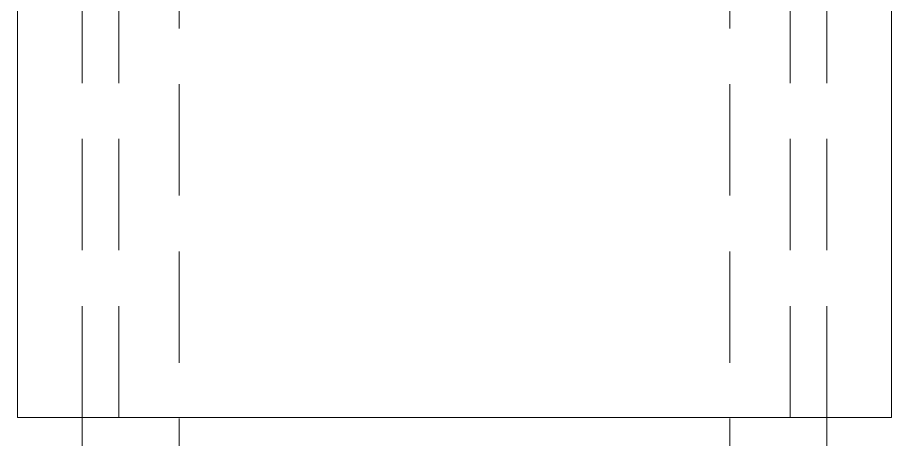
# Model space of a CAD drawing. Header units: millimetres. Extents: x -46397 to 283259, y -8690 to 23983.
# Drawn here: x 122892.75 to 122931.95, y 7238.86 to 7257.79 of the extents above; entities that cross this region are included whole.
import ezdxf

# ---------------------------------------------------------------- set-up
doc = ezdxf.new("R2010")
doc.units = ezdxf.units.MM
doc.linetypes.add('HIDDENX2', pattern=[0.75, 0.5, -0.25])

# ---------------------------------------------------------------- blocks, each defined once
blk = doc.blocks.new('A$Cbc6c2a49')
at = {"color": 2, "linetype": 'Continuous', "lineweight": 0, "ltscale": 10, "extrusion": (6.89019e-16, 1, 0)}
for p, q in [((613.468, 1992.238), (613.468, 2039.28)), ((652.67, 1992.238), (652.67, 2039.28)), ((619.209, 1992.238), (613.468, 1992.238)), ((616.369, 1942.238), (616.369, 1992.238)), ((652.67, 1992.238), (619.209, 1992.238)), ((649.769, 1984.342), (649.769, 1992.238))]:
    blk.add_line(p, q, dxfattribs=at)
at = {"color": 1, "linetype": 'HIDDENX2', "lineweight": 0, "ltscale": 10, "extrusion": (6.89019e-16, 1, 0)}
for p, q in [((616.369, 1992.238), (616.369, 2039.28)), ((618.015, 1992.238), (618.015, 2039.28)), ((620.712, 1867.191), (620.712, 2039.28)), ((645.425, 1867.191), (645.425, 2039.28)), ((648.122, 1992.238), (648.122, 2039.28)), ((649.769, 1992.238), (649.769, 2039.28))]:
    blk.add_line(p, q, dxfattribs=at)

msp = doc.modelspace()

# ---------------------------------------------------------------- block references
msp.add_blockref('A$Cbc6c2a49', (122279.278, 5247.608, -1.499))

doc.saveas('drawing.dxf')
